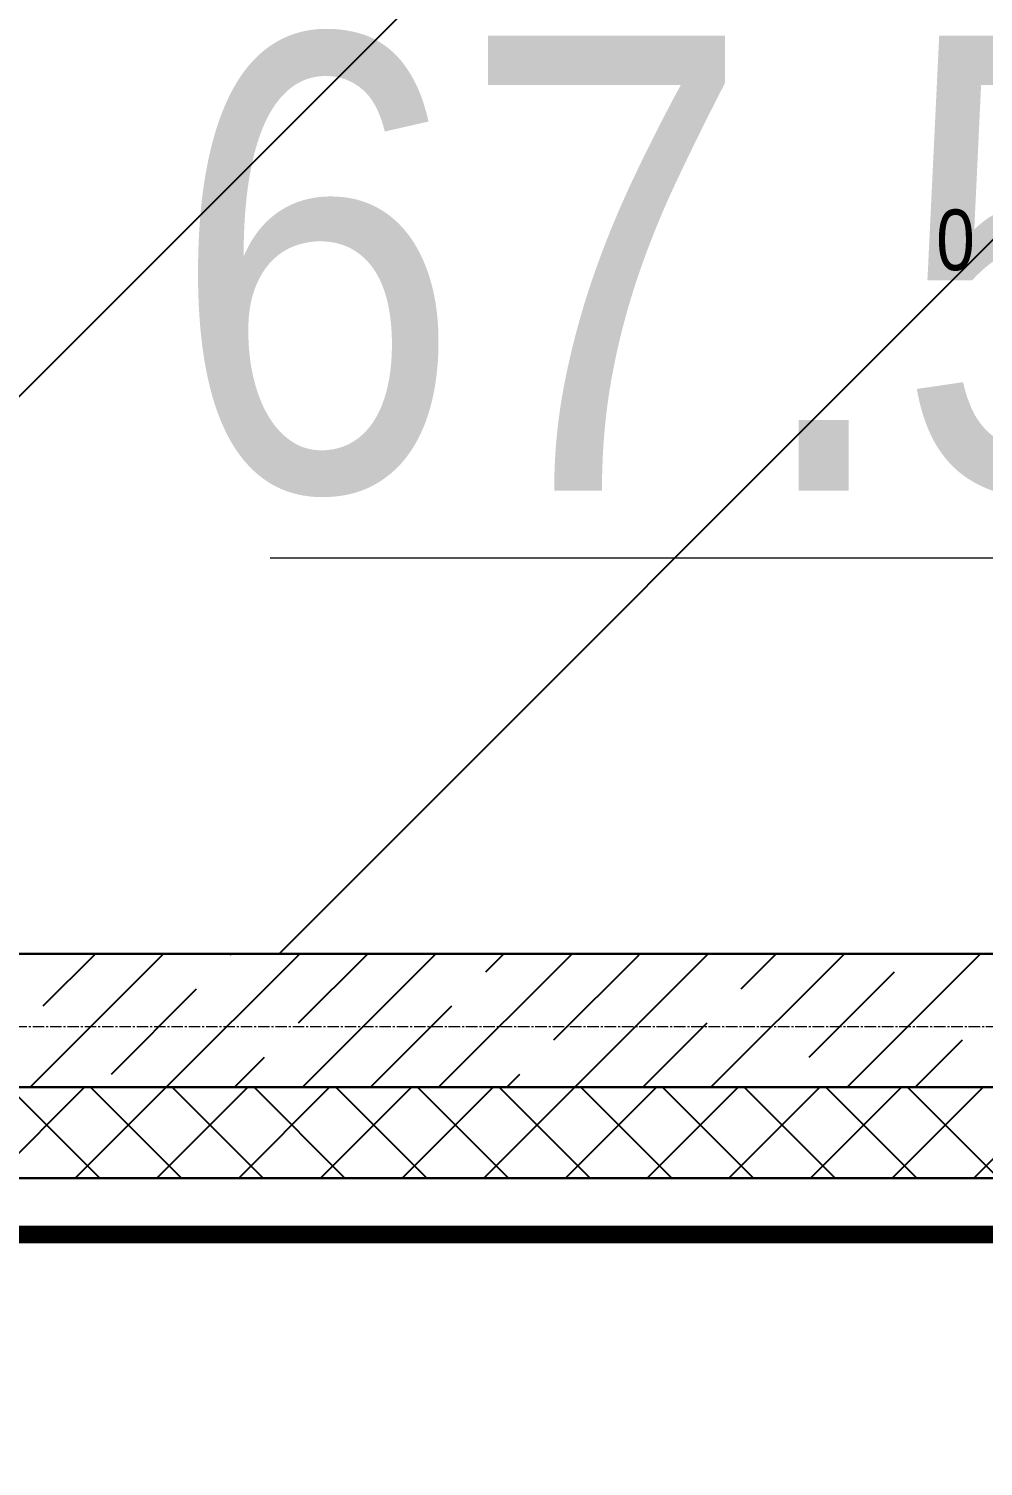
# Model space of a CAD drawing. Header units: millimetres. Extents: x 538266 to 1167394, y 114608 to 637157.
# Drawn here: x 1047444 to 1049018, y 509544 to 511913 of the extents above; entities that cross this region are included whole.
import ezdxf
from ezdxf.enums import TextEntityAlignment as Align

# ---------------------------------------------------------------- set-up
doc = ezdxf.new("R2010")
doc.units = ezdxf.units.MM
doc.linetypes.add('CENTER2', pattern=[28.575, 19.05, -3.175, 3.175, -3.175])
doc.linetypes.add('DASHED', pattern=[19.05, 12.7, -6.35])
doc.layers.get('Defpoints').update_dxf_attribs({"color": 140})
for name, color, linetype, lineweight in [('0) шт стен 3 эт', 150, 'Continuous', 60), ('АР_площадь пом', 5, 'Continuous', 5), ('АР_Стены ЖБ', 7, 'Continuous', 35), ('АР_Тонкая', 254, 'Continuous', 5), ('АР_Утеплитель', 31, 'Continuous', 0), ('АР_Штриховка', 8, 'Continuous', 0)]:
    doc.layers.add(name, color=color, linetype=linetype, lineweight=lineweight)
doc.layers.add('A-AREA', color=7, linetype='Continuous', lineweight=15, true_color=0x7f7f7f)
doc.layers.add('РД_Оси_100', color=7, linetype='Continuous', lineweight=0, true_color=0x525252)
doc.layers.add('АР_Делит', color=120, linetype='Continuous', lineweight=0, plot=False)
doc.layers.add('ФВ-5', color=7, linetype='Continuous')
doc.styles.add('style1', font='ARIALN.TTF')

# ---------------------------------------------------------------- blocks, each defined once
blk = doc.blocks.new('СОШ_2200_АР_ОСИ_М100_28.05.24')
at = {"layer": 'АР_Делит', "color": 251, "linetype": 'DASHED', "true_color": 0x636466}
blk.add_lwpolyline([(114955, 135155), (114955, -355), (93595.036, -355), (93595.036, 13855), (94145, 13855), (94145, 68320), (66055, 68320), (66055, 13857.73), (83455, 13857.73), (83455, -355), (45245, -355), (45245, 13145), (44695, 13145), (44695, 26755), (45245, 26755), (45245, 68320), (20455, 68320), (20455, 26755), (27955, 26755), (27955, 13145), (-355, 13145), (-355, 100855)], dxfattribs=at)
at = {"layer": 'РД_Оси_100', "color": 251, "linetype": 'CENTER2', "true_color": 0x636466}
blk.add_line((-5954.958, 13500), (29555, 13500), dxfattribs=at)
blk = doc.blocks.new('MOK-МаркаПомещения1')
at = {"layer": 'A-AREA', "color": 0}
blk.add_line((-3.6507, -1.9438), (3.6493, -1.9438), dxfattribs=at)
at = {"layer": 'A-AREA', "color": 0, "style": 'style1'}
blk.add_attdef('АР-ПОМЕЩЕНИЕ:ПЛОЩАДЬ', text='', height=3, dxfattribs=at).set_placement((0, 0), align=Align.MIDDLE)
at = {"layer": 'Defpoints', "style": 'style1', "flags": 8}
blk.add_attdef('АР-ПОМЕЩЕНИЕ:НАИМЕНОВАНИЕ', text='', height=1, dxfattribs=at).set_placement((0, 2.9556), align=Align.MIDDLE)
blk = doc.blocks.new('*U624')
at = {"layer": 'АР_площадь пом', "color": 5, "linetype": 'Continuous', "lineweight": 5}
ref = blk.add_blockref('MOK-МаркаПомещения1', (0, 0), dxfattribs=dict(at, xscale=100, yscale=100, zscale=100))
ref.add_attrib('АР-ПОМЕЩЕНИЕ:ПЛОЩАДЬ', '67.59', dxfattribs={"layer": 'A-AREA', "color": 0, "height": 300, "style": 'style1'}).set_placement((0, 0), align=Align.MIDDLE)
blk = doc.blocks.new('3_этаж1')
at = {"layer": 'АР_Стены ЖБ', "color": 18, "linetype": 'Continuous', "lineweight": 25, "true_color": 0x000000}
for p, q in [((691083.6, 510388.7), (684503.6, 510388.7)), ((684503.6, 510168.7), (691083.6, 510168.7))]:
    blk.add_line(p, q, dxfattribs=at)
at = {"layer": 'АР_Тонкая', "color": 18, "linetype": 'Continuous', "lineweight": 25, "true_color": 0x000000}
for p, q in [((692283.6, 510018.7), (684133.6, 510018.7)), ((684053.6, 509938.7), (692283.6, 509938.7)), ((692283.6, 509938.7), (684053.6, 509938.7)), ((684028.6, 509913.7), (692283.6, 509913.7))]:
    blk.add_line(p, q, dxfattribs=at)
at = {"layer": 'АР_Утеплитель', "color": 18, "linetype": 'Continuous', "lineweight": 25, "true_color": 0x000000}
for p, q in [((692283.6, 510168.7), (684283.6, 510168.7)), ((684133.6, 510018.7), (692283.6, 510018.7))]:
    blk.add_line(p, q, dxfattribs=at)
at = {"layer": 'АР_Штриховка', "color": 18, "linetype": 'Continuous', "lineweight": 25, "true_color": 0x000000}
for p, q in [((685396.6, 510168.7), (685616.6, 510388.7)), ((685418.4, 510302.8), (685504.4, 510388.7)), ((685621.1, 510168.7), (685841.1, 510388.7)), ((685727.1, 510387), (685728.9, 510388.7)), ((685839.4, 510274.8), (685953.4, 510388.7)), ((685845.6, 510168.7), (686065.6, 510388.7)), ((686070.1, 510168.7), (686290.1, 510388.7)), ((686148.1, 510358.9), (686177.9, 510388.7)), ((686260.3, 510246.7), (686400.7, 510387)), ((686294.6, 510168.7), (686514.6, 510388.7)), ((686519.2, 510168.7), (686739.2, 510388.7)), ((686569, 510330.9), (686626.9, 510388.7)), ((686743.7, 510168.7), (686963.7, 510388.7)), ((686681.3, 510218.6), (686821.6, 510358.9)), ((685530.7, 510190.6), (685671, 510330.9)), ((685957.9, 510168.7), (686092, 510302.8)), ((686406.9, 510168.7), (686512.9, 510274.8)), ((686855.9, 510168.7), (686933.9, 510246.7)), ((685733.4, 510168.7), (685783.3, 510218.6)), ((686182.4, 510168.7), (686204.2, 510190.6)), ((685336.4, 510018.7), (685486.4, 510168.7)), ((685511.7, 510018.7), (685361.7, 510168.7)), ((685471.1, 510018.7), (685621.1, 510168.7)), ((685646.4, 510018.7), (685496.4, 510168.7)), ((685605.8, 510018.7), (685755.8, 510168.7)), ((685781.1, 510018.7), (685631.1, 510168.7)), ((685740.5, 510018.7), (685890.5, 510168.7)), ((685915.8, 510018.7), (685765.8, 510168.7)), ((685875.2, 510018.7), (686025.2, 510168.7)), ((686050.5, 510018.7), (685900.5, 510168.7)), ((686009.9, 510018.7), (686159.9, 510168.7)), ((686185.2, 510018.7), (686035.2, 510168.7)), ((686144.6, 510018.7), (686294.6, 510168.7)), ((686319.9, 510018.7), (686169.9, 510168.7)), ((686279.3, 510018.7), (686429.3, 510168.7)), ((686454.6, 510018.7), (686304.6, 510168.7)), ((686414.1, 510018.7), (686564.1, 510168.7)), ((686589.3, 510018.7), (686439.3, 510168.7)), ((686548.8, 510018.7), (686698.8, 510168.7)), ((686724, 510018.7), (686574, 510168.7)), ((686683.5, 510018.7), (686833.5, 510168.7)), ((686858.7, 510018.7), (686708.7, 510168.7)), ((686818.2, 510018.7), (686968.2, 510168.7)), ((686993.4, 510018.7), (686843.4, 510168.7)), ((686952.9, 510018.7), (687102.9, 510168.7)), ((684045.3, 509930.5), (692283.6, 509930.5)), ((684046.3, 509931.5), (692283.6, 509931.5)), ((684047.3, 509932.5), (692283.6, 509932.5)), ((684048.3, 509933.5), (692283.6, 509933.5)), ((684049.3, 509934.5), (692283.6, 509934.5)), ((684050.3, 509935.5), (692283.6, 509935.5)), ((684051.3, 509936.5), (692283.6, 509936.5)), ((684052.3, 509937.5), (692283.6, 509937.5)), ((684053.3, 509938.5), (692283.6, 509938.5)), ((684029.3, 509914.5), (692283.6, 509914.5)), ((684030.3, 509915.5), (692283.6, 509915.5)), ((684031.3, 509916.5), (692283.6, 509916.5)), ((684032.3, 509917.5), (692283.6, 509917.5)), ((684033.3, 509918.5), (692283.6, 509918.5)), ((684034.3, 509919.5), (692283.6, 509919.5)), ((684035.3, 509920.5), (692283.6, 509920.5)), ((684036.3, 509921.5), (692283.6, 509921.5)), ((684037.3, 509922.5), (692283.6, 509922.5)), ((684038.3, 509923.5), (692283.6, 509923.5)), ((684039.3, 509924.5), (692283.6, 509924.5)), ((684040.3, 509925.5), (692283.6, 509925.5)), ((684041.3, 509926.5), (692283.6, 509926.5)), ((684042.3, 509927.5), (692283.6, 509927.5)), ((684043.3, 509928.5), (692283.6, 509928.5)), ((684044.3, 509929.5), (692283.6, 509929.5))]:
    blk.add_line(p, q, dxfattribs=at)
at = {"layer": 'АР_площадь пом', "color": 5, "linetype": 'Continuous', "lineweight": 5, "xscale": 2.5, "yscale": 2.5}
blk.add_blockref('*U624', (686705, 511527.3), dxfattribs=at)

msp = doc.modelspace()

# ---------------------------------------------------------------- hatches: boundary and pattern name
at = {"layer": 'ФВ-5'}
h = msp.add_hatch(dxfattribs=at)
h.set_pattern_fill('ANSI31', color=3, scale=300, style=0)
h.paths.add_polyline_path([(1054123.6, 541968.7), (1046553.6, 541968.7), (1046553.6, 510388.7), (1054123.6, 510388.7)])

# ---------------------------------------------------------------- linework, layer by layer
msp.add_lwpolyline([(1054123.6, 541968.7), (1046553.6, 541968.7), (1046553.6, 510388.7), (1054123.6, 510388.7)], close=True)

# ---------------------------------------------------------------- block references
at = {"layer": '0) шт стен 3 эт', "color": 5, "lineweight": 25}
ref = msp.add_blockref('3_этаж1', (362050, 0), dxfattribs=at)
ref.add_attrib('АР-ПОМЕЩЕНИЕ:НАИМЕНОВАНИЕ', '0', dxfattribs={"layer": 'Defpoints', "color": 18, "true_color": 0x000000, "height": 100, "style": 'style1'}).set_placement((1048972.4, 511565.4), align=Align.MIDDLE)
at = {"layer": 'РД_Оси_100', "lineweight": 25}
msp.add_blockref('СОШ_2200_АР_ОСИ_М100_28.05.24', (1046433.6, 496768.7), dxfattribs=at)

doc.saveas('drawing.dxf')
